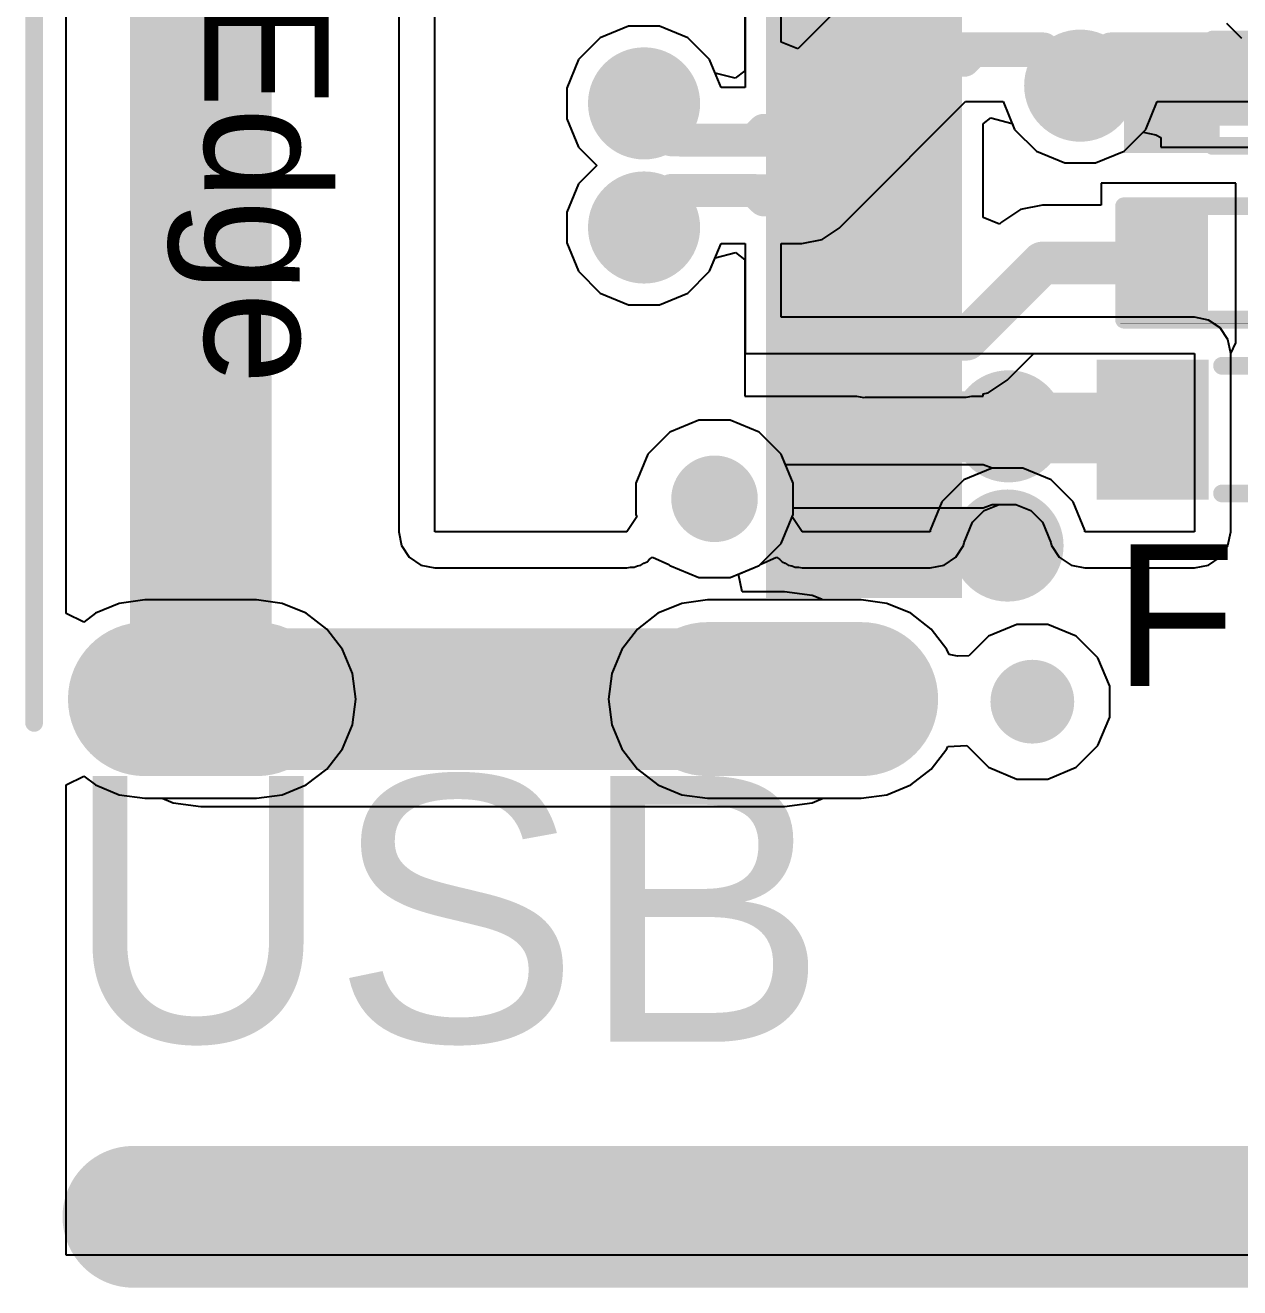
# Model space of a CAD drawing. Header units: millimetres. Extents: x 0 to 5423, y 0 to 5425.
# Drawn here: x -0.01 to 8.69, y 51.33 to 60.38 of the extents above; entities that cross this region are included whole.
import ezdxf

# ---------------------------------------------------------------- set-up
doc = ezdxf.new("R2010")
doc.units = ezdxf.units.MM
for name, color, linetype in [('BottomLayer', 5, 'Continuous'), ('BottomSolder', 6, 'Continuous'), ('MultiLayer', 9, 'Continuous'), ('PadHoleLayer', 156, 'Continuous'), ('TopLayer', 1, 'Continuous'), ('TopOverlay', 2, 'Continuous'), ('TopPaste', 8, 'Continuous'), ('TopSolder', 216, 'Continuous'), ('ViaHoleLayer', 16, 'Continuous')]:
    doc.layers.add(name, color=color, linetype=linetype)
doc.styles.add('Arial', font='', dxfattribs={"height": 0.2})
doc.styles.get('Arial').set_extended_font_data('Arial')

# ---------------------------------------------------------------- blocks, each defined once
blk = doc.blocks.new('SOD_923__87')
at = {"layer": 'TopLayer'}
for points in [[(-0.23999952, -0.13499973), (-0.5999987999999999, -0.13499973), (-0.5999987999999999, 0.13499973), (-0.23999952, 0.13499973)], [(0.6000013399999999, -0.13499973), (0.24000206, -0.13499973), (0.24000206, 0.13499973), (0.6000013399999999, 0.13499973)]]:
    blk.add_hatch(color=1, dxfattribs=at).paths.add_polyline_path(points)
at = {"layer": 'TopOverlay'}
for points in [[(-1.11787178, -0.4317669799999999), (-0.63527178, -0.4317669799999999), (-0.63527178, 0.43183302), (-1.11787178, 0.43183302)], [(-1.11787178, 0.17783302), (-0.43207178, 0.17783302), (-0.43207178, 0.43183302), (-1.11787178, 0.43183302)], [(-1.11787178, -0.4317669799999999), (-0.43207178, -0.4317669799999999), (-0.43207178, -0.17776698), (-1.11787178, -0.17776698)]]:
    blk.add_hatch(color=2, dxfattribs=at).paths.add_polyline_path(points)
at = {"layer": 'TopPaste'}
for points in [[(-0.23999952, -0.13499973), (-0.5999987999999999, -0.13499973), (-0.5999987999999999, 0.13499973), (-0.23999952, 0.13499973)], [(0.6000013399999999, -0.13499973), (0.24000206, -0.13499973), (0.24000206, 0.13499973), (0.6000013399999999, 0.13499973)]]:
    blk.add_hatch(color=8, dxfattribs=at).paths.add_polyline_path(points)
at = {"layer": 'TopSolder'}
for points in [[(-0.13839952, -0.23659973), (-0.7015988, -0.23659973), (-0.7015988, 0.23659973), (-0.1383995199999999, 0.23659973)], [(0.70160134, -0.23659973), (0.13840206, -0.23659973), (0.13840206, 0.23659973), (0.70160134, 0.23659973)]]:
    blk.add_hatch(color=216, dxfattribs=at).paths.add_polyline_path(points)
at = {"layer": 'TopOverlay', "const_width": 0.127}
for points in [[(-0.4826, 0.3809999999999999), (0.4571999999999999, 0.3809999999999999)], [(0.4571999999999999, 0.2286), (0.4571999999999999, 0.3809999999999999)], [(0.4318, -0.3809999999999999), (0.4318, -0.2286)], [(-0.4826, -0.3809999999999999), (0.4318, -0.3809999999999999)]]:
    blk.add_lwpolyline(points, dxfattribs=at)
at = {"layer": 'TopOverlay', "const_width": 0.0635}
for points in [[(-0.51435, 0.3809999999999999, 1), (-0.4508499999999999, 0.3809999999999999, 1)], [(0.42545, 0.3809999999999999, 1), (0.4889499999999999, 0.3809999999999999, 1)], [(0.42545, 0.3809999999999999, 1), (0.4889499999999999, 0.3809999999999999, 1)], [(0.42545, 0.2286, 1), (0.4889499999999999, 0.2286, 1)], [(0.40005, -0.2286, 1), (0.46355, -0.2286, 1)], [(-0.51435, -0.3809999999999999, 1), (-0.4508499999999999, -0.3809999999999999, 1)], [(0.40005, -0.3809999999999999, 1), (0.46355, -0.3809999999999999, 1)], [(0.40005, -0.3809999999999999, 1), (0.46355, -0.3809999999999999, 1)]]:
    blk.add_lwpolyline(points, format="xyb", close=True, dxfattribs=at)
blk = doc.blocks.new('R___0402_283')
at = {"layer": 'TopLayer'}
for points in [[(-0.6985, -0.3175), (-0.6985, 0.3175), (-0.2412999999999999, 0.3175), (-0.2413, -0.3175)], [(0.2412999999999999, -0.3175), (0.2413, 0.3175), (0.6985, 0.3175), (0.6985, -0.3175)]]:
    blk.add_hatch(color=1, dxfattribs=at).paths.add_polyline_path(points)
at = {"layer": 'TopPaste'}
for points in [[(-0.6985, -0.3175), (-0.6985, 0.3175), (-0.2412999999999999, 0.3175), (-0.2413, -0.3175)], [(0.2412999999999999, -0.3175), (0.2413, 0.3175), (0.6985, 0.3175), (0.6985, -0.3175)]]:
    blk.add_hatch(color=8, dxfattribs=at).paths.add_polyline_path(points)
at = {"layer": 'TopSolder'}
for points in [[(-0.75350116, -0.37250116), (-0.75350116, 0.37250116), (-0.1862988399999999, 0.37250116), (-0.18629884, -0.37250116)], [(0.1862988399999999, -0.37250116), (0.18629884, 0.37250116), (0.75350116, 0.37250116), (0.75350116, -0.37250116)]]:
    blk.add_hatch(color=216, dxfattribs=at).paths.add_polyline_path(points)
at = {"layer": 'TopOverlay'}
for points, const_width in [([(-0.7874, -0.4064), (-0.7874, 0.4064)], 0.127), ([(-0.7874, 0.4064), (0.7874, 0.4064)], 0.127), ([(0.7874, -0.4064), (0.7874, 0.4064)], 0.127), ([(-0.7874, -0.4064), (0.7874, -0.4064)], 0.127), ([(-0.8128, -0.4318), (0.8128, -0.4318)], 0.0032258)]:
    blk.add_lwpolyline(points, dxfattribs=dict(at, const_width=const_width))
for points, const_width in [([(-0.8191499999999999, 0.4064, 1), (-0.7556499999999999, 0.4064, 1)], 0.0635), ([(-0.8191499999999999, 0.4064, 1), (-0.7556499999999999, 0.4064, 1)], 0.0635), ([(0.7556499999999999, 0.4064, 1), (0.8191499999999999, 0.4064, 1)], 0.0635), ([(0.7556499999999999, 0.4064, 1), (0.8191499999999999, 0.4064, 1)], 0.0635), ([(-0.8191499999999999, -0.4064, 1), (-0.7556499999999999, -0.4064, 1)], 0.0635), ([(-0.8191499999999999, -0.4064, 1), (-0.7556499999999999, -0.4064, 1)], 0.0635), ([(0.7556499999999999, -0.4064, 1), (0.8191499999999999, -0.4064, 1)], 0.0635), ([(0.7556499999999999, -0.4064, 1), (0.8191499999999999, -0.4064, 1)], 0.0635), ([(-0.81360518, -0.4318, 1), (-0.8119948199999999, -0.4318, 1)], 0.0016129), ([(0.8119948199999999, -0.4318, 1), (0.81360518, -0.4318, 1)], 0.0016129)]:
    blk.add_lwpolyline(points, format="xyb", close=True, dxfattribs=dict(at, const_width=const_width))
blk = doc.blocks.new('TYPE_C_31_M_12__321')
at = {"layer": 'BottomLayer'}
h = blk.add_hatch(color=5, dxfattribs=at)
edge = h.paths.add_edge_path()
edge.add_arc((4.32500024, 1.25499876), 0.4499991, 180, 360)
edge.add_line((4.77499934, 1.25499876), (4.77499934, 2.35500164))
edge.add_arc((4.32500024, 2.35500164), 0.4499991, 0, 180)
edge.add_line((3.87500114, 2.35500164), (3.87500114, 1.25499876))
h = blk.add_hatch(color=5, dxfattribs=at)
edge = h.paths.add_edge_path()
edge.add_arc((4.32500024, -2.77499953), 0.4499991, 180, 360)
edge.add_line((4.77499934, -2.77499953), (4.77499934, -1.97499859))
edge.add_arc((4.32500024, -1.97499859), 0.4499991, 0, 180)
edge.add_line((3.87500114, -1.97499859), (3.87500114, -2.77499953))
at = {"layer": 'BottomSolder'}
h = blk.add_hatch(color=6, dxfattribs=at)
edge = h.paths.add_edge_path()
edge.add_arc((4.32500024, 1.25499876), 0.5515991, 180, 360)
edge.add_line((4.876599339999999, 1.25499876), (4.876599339999999, 2.35500164))
edge.add_arc((4.32500024, 2.35500164), 0.5515991, 0, 180)
edge.add_line((3.77340114, 2.35500164), (3.77340114, 1.25499876))
h = blk.add_hatch(color=6, dxfattribs=at)
edge = h.paths.add_edge_path()
edge.add_arc((2.89000184, 1.30499866), 0.1016, 0, 360)
h = blk.add_hatch(color=6, dxfattribs=at)
edge = h.paths.add_edge_path()
edge.add_arc((4.32500024, -2.77499953), 0.5515991, 180, 360)
edge.add_line((4.876599339999999, -2.77499953), (4.876599339999999, -1.97499859))
edge.add_arc((4.32500024, -1.97499859), 0.5515991, 0, 180)
edge.add_line((3.77340114, -1.97499859), (3.77340114, -2.77499953))
at = {"layer": 'MultiLayer'}
h = blk.add_hatch(color=9, dxfattribs=at)
edge = h.paths.add_edge_path()
edge.add_arc((4.32500024, 1.25499876), 0.4499991, 180, 360)
edge.add_line((4.77499934, 1.25499876), (4.77499934, 2.35500164))
edge.add_arc((4.32500024, 2.35500164), 0.4499991, 0, 180)
edge.add_line((3.87500114, 2.35500164), (3.87500114, 1.25499876))
h = blk.add_hatch(color=9, dxfattribs=at)
edge = h.paths.add_edge_path()
edge.add_arc((4.32500024, -2.77499953), 0.4499991, 180, 360)
edge.add_line((4.77499934, -2.77499953), (4.77499934, -1.97499859))
edge.add_arc((4.32500024, -1.97499859), 0.4499991, 0, 180)
edge.add_line((3.87500114, -1.97499859), (3.87500114, -2.77499953))
at = {"layer": 'PadHoleLayer'}
h = blk.add_hatch(color=156, dxfattribs=at)
edge = h.paths.add_edge_path()
edge.add_arc((4.32500024, 1.25500003), 0.2999994, 180, 360)
edge.add_line((4.62499964, 1.25500003), (4.62499964, 2.35500037))
edge.add_arc((4.32500024, 2.35500037), 0.2999994, 0, 180)
edge.add_line((4.02500084, 2.35500037), (4.02500084, 1.25500003))
h = blk.add_hatch(color=156, dxfattribs=at)
edge = h.paths.add_edge_path()
edge.add_arc((2.89000184, 1.30499866), 0.30999938, 0, 360)
h = blk.add_hatch(color=156, dxfattribs=at)
edge = h.paths.add_edge_path()
edge.add_arc((4.32500024, -2.77499953), 0.2999994, 180, 360)
edge.add_line((4.62499964, -2.77499953), (4.62499964, -1.97499859))
edge.add_arc((4.32500024, -1.97499859), 0.2999994, 0, 180)
edge.add_line((4.02500084, -1.97499859), (4.02500084, -2.77499953))
at = {"layer": 'TopLayer'}
for points in [[(-0.3999992, 2.97499913), (-0.0999998, 2.97499913), (-0.0999998, 1.77499899), (-0.3999992, 1.77499899)], [(0.4000017400000001, 1.77499899), (0.1000023400000001, 1.77499899), (0.1000023399999999, 2.97499913), (0.4000017399999999, 2.97499913)], [(0.90000074, 1.77499899), (0.60000134, 1.77499899), (0.6000013399999998, 2.97499913), (0.90000074, 2.97499913)], [(1.39999974, 1.77499899), (1.10000034, 1.77499899), (1.10000034, 2.97499913), (1.39999974, 2.97499913)], [(1.89999874, 1.77499899), (1.59999934, 1.77499899), (1.59999934, 2.97499913), (1.89999874, 2.97499913)], [(2.69999968, 1.77499899), (2.10000088, 1.77499899), (2.10000088, 2.97499913), (2.69999968, 2.97499913)], [(2.90000182, 2.97499913), (3.50000062, 2.97499913), (3.50000062, 1.77499899), (2.90000182, 1.77499899)]]:
    blk.add_hatch(color=1, dxfattribs=at).paths.add_polyline_path(points)
h = blk.add_hatch(color=1, dxfattribs=at)
edge = h.paths.add_edge_path()
edge.add_arc((4.32500024, 1.25499876), 0.4499991, 180, 360)
edge.add_line((4.77499934, 1.25499876), (4.77499934, 2.35500164))
edge.add_arc((4.32500024, 2.35500164), 0.4499991, 0, 180)
edge.add_line((3.87500114, 2.35500164), (3.87500114, 1.25499876))
h = blk.add_hatch(color=1, dxfattribs=at)
edge = h.paths.add_edge_path()
edge.add_arc((4.32500024, -2.77499953), 0.4499991, 180, 360)
edge.add_line((4.77499934, -2.77499953), (4.77499934, -1.97499859))
edge.add_arc((4.32500024, -1.97499859), 0.4499991, 0, 180)
edge.add_line((3.87500114, -1.97499859), (3.87500114, -2.77499953))
at = {"layer": 'TopPaste'}
for points in [[(-0.3999992, 2.97499913), (-0.0999998, 2.97499913), (-0.0999998, 1.77499899), (-0.3999992, 1.77499899)], [(0.4000017400000001, 1.77499899), (0.1000023400000001, 1.77499899), (0.1000023399999999, 2.97499913), (0.4000017399999999, 2.97499913)], [(0.90000074, 1.77499899), (0.60000134, 1.77499899), (0.6000013399999998, 2.97499913), (0.90000074, 2.97499913)], [(1.39999974, 1.77499899), (1.10000034, 1.77499899), (1.10000034, 2.97499913), (1.39999974, 2.97499913)], [(1.89999874, 1.77499899), (1.59999934, 1.77499899), (1.59999934, 2.97499913), (1.89999874, 2.97499913)], [(2.69999968, 1.77499899), (2.10000088, 1.77499899), (2.10000088, 2.97499913), (2.69999968, 2.97499913)], [(2.90000182, 2.97499913), (3.50000062, 2.97499913), (3.50000062, 1.77499899), (2.90000182, 1.77499899)]]:
    blk.add_hatch(color=8, dxfattribs=at).paths.add_polyline_path(points)
at = {"layer": 'TopSolder'}
for points in [[(-1.0015982, 3.07659913), (-0.4983988, 3.07659913), (-0.4983988, 1.67339899), (-1.0015982, 1.67339899)], [(-0.5015992, 3.07659913), (0.0016002, 3.07659913), (0.0016002, 1.67339899), (-0.5015992, 1.67339899)], [(0.5016017400000001, 1.67339899), (-0.001597659999999926, 1.67339899), (-0.001597660000000074, 3.07659913), (0.5016017399999999, 3.07659913)], [(1.00160074, 1.67339899), (0.4984013400000001, 1.67339899), (0.4984013399999999, 3.07659913), (1.00160074, 3.07659913)], [(1.50159974, 1.67339899), (0.9984003399999999, 1.67339899), (0.9984003399999999, 3.07659913), (1.50159974, 3.07659913)], [(2.00159874, 1.67339899), (1.49839934, 1.67339899), (1.49839934, 3.07659913), (2.00159874, 3.07659913)], [(2.80159968, 1.67339899), (1.99840088, 1.67339899), (1.99840088, 3.07659913), (2.80159968, 3.07659913)], [(2.79840182, 3.07659913), (3.60160062, 3.07659913), (3.60160062, 1.67339899), (2.79840182, 1.67339899)]]:
    blk.add_hatch(color=216, dxfattribs=at).paths.add_polyline_path(points)
h = blk.add_hatch(color=216, dxfattribs=at)
edge = h.paths.add_edge_path()
edge.add_arc((4.32500024, 1.25499876), 0.5515991, 180, 360)
edge.add_line((4.876599339999999, 1.25499876), (4.876599339999999, 2.35500164))
edge.add_arc((4.32500024, 2.35500164), 0.5515991, 0, 180)
edge.add_line((3.77340114, 2.35500164), (3.77340114, 1.25499876))
h = blk.add_hatch(color=216, dxfattribs=at)
edge = h.paths.add_edge_path()
edge.add_arc((2.89000184, 1.30499866), 0.1016, 0, 360)
h = blk.add_hatch(color=216, dxfattribs=at)
edge = h.paths.add_edge_path()
edge.add_arc((4.32500024, -2.77499953), 0.5515991, 180, 360)
edge.add_line((4.876599339999999, -2.77499953), (4.876599339999999, -1.97499859))
edge.add_arc((4.32500024, -1.97499859), 0.5515991, 0, 180)
edge.add_line((3.77340114, -1.97499859), (3.77340114, -2.77499953))
at = {"layer": 'TopOverlay', "const_width": 0.127}
for points in [[(4.44460122, -1.18100094), (4.44460122, 0.4445990599999999)], [(4.49540122, -3.568997179999999), (-4.49539868, -3.568997179999999)]]:
    blk.add_lwpolyline(points, dxfattribs=at)
at = {"layer": 'TopOverlay', "const_width": 0.0635}
for points in [[(4.41285122, 0.4445990599999999, 1), (4.47635122, 0.4445990599999999, 1)], [(4.41285122, -1.18100094, 1), (4.47635122, -1.18100094, 1)], [(4.46365122, -3.568997179999999, 1), (4.52715122, -3.568997179999999, 1)]]:
    blk.add_lwpolyline(points, format="xyb", close=True, dxfattribs=at)
at = {"layer": 'TopOverlay'}
blk.add_text('PCB Edge', height=0.889, dxfattribs=at).set_placement((-3.479292, -2.3487761))
blk = doc.blocks.new('IND_0603__1608_M_______326')
at = {"layer": 'TopLayer'}
for points in [[(-0.999998, 0.4000004699999999), (-0.3999992, 0.4000004699999999), (-0.3999992, -0.4000004699999999), (-0.999998, -0.4000004699999999)], [(0.40000174, 0.4000004699999999), (1.00000054, 0.4000004699999999), (1.00000054, -0.4000004699999999), (0.40000174, -0.4000004699999999)]]:
    blk.add_hatch(color=1, dxfattribs=at).paths.add_polyline_path(points)
at = {"layer": 'TopPaste'}
for points in [[(-0.999998, 0.4000004699999999), (-0.3999992, 0.4000004699999999), (-0.3999992, -0.4000004699999999), (-0.999998, -0.4000004699999999)], [(0.40000174, 0.4000004699999999), (1.00000054, 0.4000004699999999), (1.00000054, -0.4000004699999999), (0.40000174, -0.4000004699999999)]]:
    blk.add_hatch(color=8, dxfattribs=at).paths.add_polyline_path(points)
at = {"layer": 'TopSolder'}
for points in [[(-1.101598, 0.50160047), (-0.2983992, 0.50160047), (-0.2983992, -0.50160047), (-1.101598, -0.50160047)], [(0.29840174, 0.50160047), (1.10160054, 0.50160047), (1.10160054, -0.50160047), (0.29840174, -0.50160047)]]:
    blk.add_hatch(color=216, dxfattribs=at).paths.add_polyline_path(points)
at = {"layer": 'TopOverlay', "const_width": 0.127}
for points in [[(-0.2032, 0.4571999999999999), (0.2286, 0.4571999999999999)], [(-0.2032, -0.4571999999999999), (0.2286, -0.4571999999999999)]]:
    blk.add_lwpolyline(points, dxfattribs=at)
at = {"layer": 'TopOverlay', "const_width": 0.0635}
for points in [[(-0.23495, 0.4571999999999999, 1), (-0.17145, 0.4571999999999999, 1)], [(0.19685, 0.4571999999999999, 1), (0.26035, 0.4571999999999999, 1)], [(-0.23495, -0.4571999999999999, 1), (-0.17145, -0.4571999999999999, 1)], [(0.19685, -0.4571999999999999, 1), (0.26035, -0.4571999999999999, 1)]]:
    blk.add_lwpolyline(points, format="xyb", close=True, dxfattribs=at)

msp = doc.modelspace()

# ---------------------------------------------------------------- hatches: boundary and pattern name
at = {"layer": 'BottomLayer'}
h = msp.add_hatch(color=5, dxfattribs=at)
edge = h.paths.add_edge_path()
edge.add_arc((7.543812699999999, 59.94401269999999), 0.2999994, 0, 360)
h = msp.add_hatch(color=5, dxfattribs=at)
edge = h.paths.add_edge_path()
edge.add_arc((4.4196127, 59.8170127), 0.2999994, 0, 360)
h = msp.add_hatch(color=5, dxfattribs=at)
edge = h.paths.add_edge_path()
edge.add_arc((4.4196127, 58.9280127), 0.2999994, 0, 360)
h = msp.add_hatch(color=5, dxfattribs=at)
edge = h.paths.add_edge_path()
edge.add_arc((7.030923199999999, 57.50377881999999), 0.2999994, 0, 360)
h = msp.add_hatch(color=5, dxfattribs=at)
edge = h.paths.add_edge_path()
edge.add_arc((7.023211759999999, 56.64981557999999), 0.2999994, 0, 360)
h = msp.add_hatch(color=5, dxfattribs=at)
edge = h.paths.add_edge_path()
edge.add_arc((7.201011759999999, 55.53140786), 0.2999994, 0, 360)
at = {"layer": 'BottomSolder'}
h = msp.add_hatch(color=6, dxfattribs=at)
edge = h.paths.add_edge_path()
edge.add_arc((7.543812699999999, 59.94401269999999), 0.4015993999999999, 0, 360)
h = msp.add_hatch(color=6, dxfattribs=at)
edge = h.paths.add_edge_path()
edge.add_arc((4.4196127, 59.8170127), 0.4015993999999999, 0, 360)
h = msp.add_hatch(color=6, dxfattribs=at)
edge = h.paths.add_edge_path()
edge.add_arc((4.4196127, 58.9280127), 0.4015993999999999, 0, 360)
h = msp.add_hatch(color=6, dxfattribs=at)
edge = h.paths.add_edge_path()
edge.add_arc((7.030923199999999, 57.50377881999999), 0.4015993999999999, 0, 360)
h = msp.add_hatch(color=6, dxfattribs=at)
edge = h.paths.add_edge_path()
edge.add_arc((7.023211759999999, 56.64981557999999), 0.4015993999999999, 0, 360)
at = {"layer": 'TopLayer'}
h = msp.add_hatch(color=1, dxfattribs=at)
edge = h.paths.add_edge_path()
edge.add_arc((7.543812699999999, 59.94401269999999), 0.2999994, 0, 360)
h = msp.add_hatch(color=1, dxfattribs=at)
edge = h.paths.add_edge_path()
edge.add_arc((4.4196127, 59.8170127), 0.2999994, 0, 360)
h = msp.add_hatch(color=1, dxfattribs=at)
edge = h.paths.add_edge_path()
edge.add_arc((4.4196127, 58.9280127), 0.2999994, 0, 360)
h = msp.add_hatch(color=1, dxfattribs=at)
edge = h.paths.add_edge_path()
edge.add_arc((7.030923199999999, 57.50377881999999), 0.2999994, 0, 360)
h = msp.add_hatch(color=1, dxfattribs=at)
edge = h.paths.add_edge_path()
edge.add_arc((7.023211759999999, 56.64981557999999), 0.2999994, 0, 360)
h = msp.add_hatch(color=1, dxfattribs=at)
edge = h.paths.add_edge_path()
edge.add_arc((7.201011759999999, 55.53140786), 0.2999994, 0, 360)
at = {"layer": 'TopSolder'}
h = msp.add_hatch(color=216, dxfattribs=at)
edge = h.paths.add_edge_path()
edge.add_arc((7.543812699999999, 59.94401269999999), 0.4015993999999999, 0, 360)
h = msp.add_hatch(color=216, dxfattribs=at)
edge = h.paths.add_edge_path()
edge.add_arc((4.4196127, 59.8170127), 0.4015993999999999, 0, 360)
h = msp.add_hatch(color=216, dxfattribs=at)
edge = h.paths.add_edge_path()
edge.add_arc((4.4196127, 58.9280127), 0.4015993999999999, 0, 360)
h = msp.add_hatch(color=216, dxfattribs=at)
edge = h.paths.add_edge_path()
edge.add_arc((7.030923199999999, 57.50377881999999), 0.4015993999999999, 0, 360)
h = msp.add_hatch(color=216, dxfattribs=at)
edge = h.paths.add_edge_path()
edge.add_arc((7.023211759999999, 56.64981557999999), 0.4015993999999999, 0, 360)
at = {"layer": 'ViaHoleLayer'}
h = msp.add_hatch(color=16, dxfattribs=at)
edge = h.paths.add_edge_path()
edge.add_arc((7.543812699999999, 59.94401269999999), 0.1499997, 0, 360)
h = msp.add_hatch(color=16, dxfattribs=at)
edge = h.paths.add_edge_path()
edge.add_arc((4.4196127, 59.8170127), 0.1499997, 0, 360)
h = msp.add_hatch(color=16, dxfattribs=at)
edge = h.paths.add_edge_path()
edge.add_arc((4.4196127, 58.9280127), 0.1499997, 0, 360)
h = msp.add_hatch(color=16, dxfattribs=at)
edge = h.paths.add_edge_path()
edge.add_arc((7.030923199999999, 57.50377881999999), 0.1499997, 0, 360)
h = msp.add_hatch(color=16, dxfattribs=at)
edge = h.paths.add_edge_path()
edge.add_arc((7.023211759999999, 56.64981557999999), 0.1499997, 0, 360)
h = msp.add_hatch(color=16, dxfattribs=at)
edge = h.paths.add_edge_path()
edge.add_arc((7.201011759999999, 55.53140786), 0.1499997, 0, 360)

# ---------------------------------------------------------------- linework, layer by layer
at = {"layer": 'BottomLayer'}
for p, q in [((0.27941016, 56.16357322), (0.27941016, 63.58605265999999)), ((2.66203684, 62.98401423999999), (2.66203684, 56.74905592)), ((2.9210127, 56.74905592), (2.9210127, 62.98401423999999)), ((5.14381242, 61.856112), (5.14381242, 59.93164036)), ((5.402788279999999, 60.25633363999999), (5.402788279999999, 61.59713614)), ((6.14918506, 60.83679476), (5.52012104, 60.20773074)), ((4.3094148, 60.3710121), (4.105798239999999, 60.2866714)), ((4.529810599999999, 60.3710121), (4.3094148, 60.3710121)), ((4.73342716, 60.2866714), (4.529810599999999, 60.3710121)), ((4.105798239999999, 60.2866714), (3.949954, 60.13082716)), ((4.889271399999999, 60.13082716), (4.73342716, 60.2866714)), ((5.52012104, 60.20773074), (5.402788279999999, 60.25633363999999)), ((3.949954, 60.13082716), (3.8656133, 59.9272106)), ((4.97177822, 59.93164036), (4.889271399999999, 60.13082716)), ((3.8656133, 59.9272106), (3.8656133, 59.70681479999999)), ((5.14381242, 59.93164036), (4.97177822, 59.93164036)), ((5.92391246, 59.03006736), (6.7232276, 59.8293825)), ((6.7232276, 59.8293825), (6.99164972, 59.8293825)), ((6.99164972, 59.8293825), (7.074153999999999, 59.63019823999999)), ((8.0134714, 59.63019823999999), (8.095975679999999, 59.8293825)), ((8.095975679999999, 59.8293825), (19.9093582, 59.8293825)), ((3.8656133, 59.70681479999999), (3.949954, 59.50319824)), ((7.074153999999999, 59.63019823999999), (7.22999824, 59.474354)), ((7.85762716, 59.474354), (8.0134714, 59.63019823999999)), ((3.949954, 59.50319824), (4.08063954, 59.37251269999999)), ((7.22999824, 59.474354), (7.433614799999999, 59.39001329999999)), ((7.6540106, 59.39001329999999), (7.85762716, 59.474354)), ((4.08063954, 59.37251269999999), (3.949954, 59.24182715999999)), ((7.433614799999999, 59.39001329999999), (7.6540106, 59.39001329999999)), ((3.949954, 59.24182715999999), (3.8656133, 59.0382106)), ((3.8656133, 59.0382106), (3.8656133, 58.8178148)), ((5.81807066, 58.92422809999999), (5.92390484, 59.03006227999999)), ((5.92390484, 59.03006227999999), (5.92391246, 59.03006736)), ((5.69529214, 58.84219117999999), (5.81807066, 58.92422809999999)), ((3.8656133, 58.8178148), (3.949954, 58.61419823999999)), ((4.889271399999999, 58.61419823999999), (4.971775679999999, 58.8133825)), ((4.971775679999999, 58.8133825), (5.14381242, 58.8133825)), ((5.14381242, 58.8133825), (5.14381242, 58.0256142)), ((5.402788279999999, 58.28459006), (5.402788279999999, 58.8133825)), ((5.402788279999999, 58.8133825), (5.550466419999999, 58.8133825)), ((5.550466419999999, 58.8133825), (5.69529214, 58.84219117999999)), ((3.949954, 58.61419823999999), (4.105798239999999, 58.45835399999999)), ((4.73342716, 58.45835399999999), (4.889271399999999, 58.61419823999999)), ((4.105798239999999, 58.45835399999999), (4.3094148, 58.37401329999999)), ((4.529810599999999, 58.37401329999999), (4.73342716, 58.45835399999999)), ((4.3094148, 58.37401329999999), (4.529810599999999, 58.37401329999999)), ((8.3630135, 58.28459006), (5.402788279999999, 58.28459006)), ((8.46211922, 58.26487712), (8.3630135, 58.28459006)), ((8.54613734, 58.20873804), (8.46211922, 58.26487712)), ((8.602276419999999, 58.12471992), (8.54613734, 58.20873804)), ((8.621989359999999, 58.0256142), (8.602276419999999, 58.12471992)), ((5.14381242, 58.0256142), (8.3630135, 58.0256142)), ((8.3630135, 58.0256142), (8.3630135, 56.74905592)), ((8.621989359999999, 56.74905592), (8.621989359999999, 58.0256142)), ((4.8124237, 57.54881048), (4.60513176, 57.46294578)), ((5.03679714, 57.54881048), (4.8124237, 57.54881048)), ((5.24408908, 57.46294578), (5.03679714, 57.54881048)), ((4.60513176, 57.46294578), (4.446475739999999, 57.30428976)), ((5.4027451, 57.30428976), (5.24408908, 57.46294578)), ((4.446475739999999, 57.30428976), (4.36061104, 57.09699782)), ((5.4886098, 57.09699782), (5.4027451, 57.30428976)), ((6.91301386, 57.20381498), (6.709397299999999, 57.11947428)), ((7.13340966, 57.20381498), (6.91301386, 57.20381498)), ((7.337026219999999, 57.11947428), (7.13340966, 57.20381498)), ((4.36061104, 57.09699782), (4.36061104, 56.87262438)), ((5.4886098, 56.87262438), (5.4886098, 57.09699782)), ((6.709397299999999, 57.11947428), (6.55355306, 56.96363004)), ((7.49287046, 56.96363004), (7.337026219999999, 57.11947428)), ((6.55355306, 56.96363004), (6.46921236, 56.76001347999999)), ((6.77310304, 56.81693234), (6.856095000000001, 56.8999243)), ((6.856095000000001, 56.8999243), (6.964527599999999, 56.94483912)), ((6.964527599999999, 56.94483912), (7.081895919999999, 56.94483912)), ((7.081895919999999, 56.94483912), (7.19032852, 56.8999243)), ((7.19032852, 56.8999243), (7.273320479999999, 56.81693234)), ((7.57721116, 56.76001347999999), (7.49287046, 56.96363004)), ((4.36805578, 56.85465388), (4.29749712, 56.74905592)), ((4.36061104, 56.87262438), (4.36805578, 56.85465388)), ((5.48116506, 56.85465388), (5.4886098, 56.87262438)), ((5.55172372, 56.74905592), (5.48116506, 56.85465388)), ((6.71266882, 56.67102965999999), (6.77310304, 56.81693234)), ((7.273320479999999, 56.81693234), (7.333754699999999, 56.67102965999999)), ((2.66203684, 56.74905592), (2.68174978, 56.6499502)), ((4.29749712, 56.74905592), (2.9210127, 56.74905592)), ((6.46921236, 56.74905592), (5.55172372, 56.74905592)), ((6.46921236, 56.76001347999999), (6.46921236, 56.74905592)), ((7.57721116, 56.74905592), (7.57721116, 56.76001347999999)), ((8.3630135, 56.74905592), (7.57721116, 56.74905592)), ((8.602276419999999, 56.6499502), (8.621989359999999, 56.74905592)), ((2.68174978, 56.6499502), (2.73788886, 56.56593207999999)), ((6.6523362, 56.56593207999999), (6.708475279999999, 56.6499502)), ((6.708475279999999, 56.6499502), (6.71266882, 56.67102965999999)), ((7.333754699999999, 56.67102965999999), (7.337948239999999, 56.6499502)), ((7.337948239999999, 56.6499502), (7.394087320000001, 56.56593207999999)), ((8.54613734, 56.56593207999999), (8.602276419999999, 56.6499502)), ((2.73788886, 56.56593207999999), (2.82190698, 56.50979299999999)), ((4.396602839999999, 56.50979299999999), (4.41781184, 56.52396365999999)), ((4.41781184, 56.52396365999999), (4.44137542, 56.53372488)), ((4.44137542, 56.53372488), (4.45941196, 56.55176141999999)), ((4.45941196, 56.55176141999999), (4.48061842, 56.56593207999999)), ((4.48061842, 56.56593207999999), (4.59832202, 56.51348615999999)), ((5.25089882, 56.51348615999999), (5.36860242, 56.56593207999999)), ((5.36860242, 56.56593207999999), (5.389808879999999, 56.55176141999999)), ((5.389808879999999, 56.55176141999999), (5.407845419999999, 56.53372488)), ((5.407845419999999, 56.53372488), (5.431408999999999, 56.52396365999999)), ((5.431408999999999, 56.52396365999999), (5.452617999999999, 56.50979299999999)), ((6.56831808, 56.50979299999999), (6.6523362, 56.56593207999999)), ((7.394087320000001, 56.56593207999999), (7.478105439999999, 56.50979299999999)), ((8.46211922, 56.50979299999999), (8.54613734, 56.56593207999999)), ((2.82190698, 56.50979299999999), (2.9210127, 56.49008006)), ((2.9210127, 56.49008006), (4.29749712, 56.49008006)), ((4.29749712, 56.49008006), (4.32251358, 56.49505592)), ((4.32251358, 56.49505592), (4.348020259999999, 56.49505592)), ((4.348020259999999, 56.49505592), (4.37158384, 56.50481713999999)), ((4.37158384, 56.50481713999999), (4.396602839999999, 56.50979299999999)), ((4.59832202, 56.51348615999999), (4.60513176, 56.50667642)), ((4.60513176, 56.50667642), (4.8124237, 56.42081172)), ((5.03679714, 56.42081172), (5.24408908, 56.50667642)), ((5.24408908, 56.50667642), (5.25089882, 56.51348615999999)), ((5.452617999999999, 56.50979299999999), (5.477637, 56.50481713999999)), ((5.477637, 56.50481713999999), (5.501200579999999, 56.49505592)), ((5.501200579999999, 56.49505592), (5.526707259999999, 56.49505592)), ((5.526707259999999, 56.49505592), (5.55172372, 56.49008006)), ((5.55172372, 56.49008006), (6.46921236, 56.49008006)), ((6.46921236, 56.49008006), (6.56831808, 56.50979299999999)), ((7.478105439999999, 56.50979299999999), (7.57721116, 56.49008006)), ((7.57721116, 56.49008006), (8.3630135, 56.49008006)), ((8.3630135, 56.49008006), (8.46211922, 56.50979299999999)), ((4.8124237, 56.42081172), (5.03679714, 56.42081172)), ((0.8446134999999999, 56.25988748), (0.6608318, 56.23569144)), ((1.6446119, 56.25988748), (0.8446134999999999, 56.25988748)), ((1.8283936, 56.23569144), (1.6446119, 56.25988748)), ((4.874610519999999, 56.25988748), (4.690828819999999, 56.23569144)), ((5.9746134, 56.25988748), (4.874610519999999, 56.25988748)), ((6.158395099999999, 56.23569144), (5.9746134, 56.25988748)), ((0.40641016, 56.1009419), (0.27941016, 56.16357322)), ((0.48957484, 56.16475431999999), (0.40641016, 56.1009419)), ((0.6608318, 56.23569144), (0.48957484, 56.16475431999999)), ((1.99965056, 56.16475431999999), (1.8283936, 56.23569144)), ((2.14671148, 56.05191228), (1.99965056, 56.16475431999999)), ((4.51957186, 56.16475431999999), (4.37251094, 56.05191228)), ((4.690828819999999, 56.23569144), (4.51957186, 56.16475431999999)), ((6.32965206, 56.16475431999999), (6.158395099999999, 56.23569144)), ((6.47671298, 56.05191228), (6.32965206, 56.16475431999999)), ((7.09081386, 56.08540726), (6.8871973, 56.00106656)), ((7.31120966, 56.08540726), (7.09081386, 56.08540726)), ((7.51482622, 56.00106656), (7.31120966, 56.08540726)), ((2.25955352, 55.90484882), (2.14671148, 56.05191228)), ((4.37251094, 56.05191228), (4.2596689, 55.90485135999999)), ((6.589555019999999, 55.90485135999999), (6.47671298, 56.05191228)), ((6.8871973, 56.00106656), (6.74575486, 55.85962411999999)), ((7.67067046, 55.84522232), (7.51482622, 56.00106656)), ((2.33049064, 55.7335944), (2.25955352, 55.90484882)), ((4.2596689, 55.90485135999999), (4.188731779999999, 55.7335944)), ((6.60407112, 55.86980698), (6.589555019999999, 55.90485135999999)), ((6.664355479999999, 55.85816361999999), (6.60407112, 55.86980698)), ((6.74575486, 55.85962411999999), (6.664355479999999, 55.85816361999999)), ((7.75501116, 55.64160575999999), (7.67067046, 55.84522232)), ((2.35468668, 55.5498127), (2.33049064, 55.7335944)), ((4.188731779999999, 55.7335944), (4.16453574, 55.5498127)), ((7.75501116, 55.42120995999999), (7.75501116, 55.64160575999999)), ((2.33049064, 55.366031), (2.35468668, 55.5498127)), ((4.16453574, 55.5498127), (4.188731779999999, 55.366031)), ((2.25955352, 55.19477658), (2.33049064, 55.366031)), ((4.188731779999999, 55.366031), (4.2596689, 55.19477403999999)), ((7.67067046, 55.2175934), (7.75501116, 55.42120995999999)), ((2.14671148, 55.04771311999999), (2.25955352, 55.19477658)), ((4.2596689, 55.19477403999999), (4.37251094, 55.04771311999999)), ((6.47671298, 55.04771311999999), (6.589555019999999, 55.19477403999999)), ((6.589555019999999, 55.19477403999999), (6.59644858, 55.21141357999999)), ((6.59644858, 55.21141357999999), (6.731355600000001, 55.21759086)), ((6.731355600000001, 55.21759086), (6.8871973, 55.06174916)), ((7.51482622, 55.06174916), (7.67067046, 55.2175934)), ((0.27941016, 54.93605218), (0.40641016, 54.9986835)), ((0.40641016, 54.9986835), (0.48957484, 54.93487107999999)), ((1.99965056, 54.93487107999999), (2.14671148, 55.04771311999999)), ((4.37251094, 55.04771311999999), (4.51957186, 54.93487107999999)), ((6.32965206, 54.93487107999999), (6.47671298, 55.04771311999999)), ((6.8871973, 55.06174916), (7.09081386, 54.97740846)), ((7.31120966, 54.97740846), (7.51482622, 55.06174916)), ((0.27941016, 51.5669911), (0.27941016, 54.93605218)), ((0.48957484, 54.93487107999999), (0.6608318, 54.86393396)), ((1.8283936, 54.86393396), (1.99965056, 54.93487107999999)), ((4.51957186, 54.93487107999999), (4.690828819999999, 54.86393396)), ((6.158395099999999, 54.86393396), (6.32965206, 54.93487107999999)), ((7.09081386, 54.97740846), (7.31120966, 54.97740846)), ((0.6608318, 54.86393396), (0.8446134999999999, 54.83973792)), ((0.8446134999999999, 54.83973792), (1.6446119, 54.83973792)), ((1.6446119, 54.83973792), (1.8283936, 54.86393396)), ((4.690828819999999, 54.86393396), (4.874610519999999, 54.83973792)), ((4.874610519999999, 54.83973792), (5.9746134, 54.83973792)), ((5.9746134, 54.83973792), (6.158395099999999, 54.86393396)), ((0.27941778, 51.56698602), (0.27941016, 51.5669911)), ((25.01901524, 51.56698602), (0.27941778, 51.56698602))]:
    msp.add_line(p, q, dxfattribs=at)
at = {"layer": 'BottomLayer', "const_width": 0.23435818}
for points in [[(5.4007893, 59.55319051999999), (6.4167893, 60.56919051999999)], [(5.65630822, 59.29767159999999), (6.566468959999999, 60.20783234)], [(6.566468959999999, 60.20783234), (7.279993059999999, 60.20783234)], [(7.279993059999999, 60.20783234), (7.543812699999999, 59.94401269999999)], [(7.543812699999999, 59.94401269999999), (7.807632340000001, 60.20783234)], [(7.807632340000001, 60.20783234), (19.9093582, 60.20783234)], [(4.4196127, 59.8170127), (4.68343488, 59.55319051999999)], [(4.68343488, 59.55319051999999), (5.4007893, 59.55319051999999)], [(5.550466419999999, 59.19183233999999), (5.65630568, 59.29767159999999)], [(5.65630568, 59.29767159999999), (5.65630822, 59.29767159999999)], [(4.4196127, 58.9280127), (4.68343234, 59.19183233999999)], [(4.68343234, 59.19183233999999), (5.550466419999999, 59.19183233999999)], [(4.4196127, 58.9280127), (4.47589656, 58.9280127)]]:
    msp.add_lwpolyline(points, dxfattribs=at)
at = {"layer": 'BottomLayer', "const_width": 0.11717782}
for points in [[(6.50787878, 60.20783234, 1), (6.625059139999999, 60.20783234, 1)], [(6.50787878, 60.20783234, 1), (6.625059139999999, 60.20783234, 1)], [(7.221402879999999, 60.20783234, 1), (7.33858324, 60.20783234, 1)], [(7.221402879999999, 60.20783234, 1), (7.33858324, 60.20783234, 1)], [(7.749042159999999, 60.20783234, 1), (7.86622252, 60.20783234, 1)], [(7.749042159999999, 60.20783234, 1), (7.86622252, 60.20783234, 1)], [(7.48522252, 59.94401269999999, 1), (7.60240288, 59.94401269999999, 1)], [(7.48522252, 59.94401269999999, 1), (7.60240288, 59.94401269999999, 1)], [(4.36102252, 59.8170127, 1), (4.47820288, 59.8170127, 1)], [(4.6248447, 59.55319051999999, 1), (4.74202506, 59.55319051999999, 1)], [(4.6248447, 59.55319051999999, 1), (4.74202506, 59.55319051999999, 1)], [(5.34219912, 59.55319051999999, 1), (5.45937948, 59.55319051999999, 1)], [(5.34219912, 59.55319051999999, 1), (5.45937948, 59.55319051999999, 1)], [(5.5977155, 59.29767159999999, 1), (5.714895859999999, 59.29767159999999, 1)], [(5.5977155, 59.29767159999999, 1), (5.714895859999999, 59.29767159999999, 1)], [(5.59771804, 59.29767159999999, 1), (5.7148984, 59.29767159999999, 1)], [(5.59771804, 59.29767159999999, 1), (5.7148984, 59.29767159999999, 1)], [(4.62484216, 59.19183233999999, 1), (4.74202252, 59.19183233999999, 1)], [(4.62484216, 59.19183233999999, 1), (4.74202252, 59.19183233999999, 1)], [(5.49187624, 59.19183233999999, 1), (5.6090566, 59.19183233999999, 1)], [(5.49187624, 59.19183233999999, 1), (5.6090566, 59.19183233999999, 1)], [(4.36102252, 58.9280127, 1), (4.47820288, 58.9280127, 1)], [(4.36102252, 58.9280127, 1), (4.47820288, 58.9280127, 1)], [(4.417306379999999, 58.9280127, 1), (4.534486739999999, 58.9280127, 1)]]:
    msp.add_lwpolyline(points, format="xyb", close=True, dxfattribs=at)
at = {"layer": 'TopLayer'}
for p, q in [((2.9210127, 56.74905592), (2.9210127, 62.98401423999999)), ((5.14061202, 61.22080974), (5.14061202, 60.05078413999999)), ((4.3094148, 60.3710121), (4.105798239999999, 60.2866714)), ((4.529810599999999, 60.3710121), (4.3094148, 60.3710121)), ((4.73342716, 60.2866714), (4.529810599999999, 60.3710121)), ((8.7012399, 60.28221116), (8.59523046, 60.3882206)), ((4.105798239999999, 60.2866714), (3.949954, 60.13082716)), ((4.889271399999999, 60.13082716), (4.73342716, 60.2866714)), ((3.949954, 60.13082716), (3.8656133, 59.9272106)), ((4.929380539999999, 60.03399219999999), (4.889271399999999, 60.13082716)), ((5.14061202, 60.05078413999999), (5.07286514, 59.99816041999999)), ((5.07286514, 59.99816041999999), (4.929380539999999, 60.03399219999999)), ((3.8656133, 59.9272106), (3.8656133, 59.70681479999999)), ((3.8656133, 59.70681479999999), (3.949954, 59.50319824)), ((6.84860962, 59.6694133), (6.90334662, 59.71250186)), ((6.90334662, 59.71250186), (7.056277479999999, 59.67335791999999)), ((6.84860962, 59.00055509999999), (6.84860962, 59.6694133)), ((7.056277479999999, 59.67335791999999), (7.074153999999999, 59.63019823999999)), ((7.074153999999999, 59.63019823999999), (7.22999824, 59.474354)), ((7.85762716, 59.474354), (7.99403024, 59.61075708)), ((7.99403024, 59.61075708), (8.08596554, 59.59085364)), ((8.08596554, 59.59085364), (8.12103024, 59.57182141999999)), ((8.12103024, 59.57182141999999), (8.12103024, 59.50421423999999)), ((3.949954, 59.50319824), (4.08063954, 59.37251269999999)), ((7.22999824, 59.474354), (7.433614799999999, 59.39001329999999)), ((7.6540106, 59.39001329999999), (7.85762716, 59.474354)), ((8.12103024, 59.50421423999999), (8.989029519999999, 59.50421423999999)), ((4.08063954, 59.37251269999999), (3.949954, 59.24182715999999)), ((7.433614799999999, 59.39001329999999), (7.6540106, 59.39001329999999)), ((3.949954, 59.24182715999999), (3.8656133, 59.0382106)), ((8.65811324, 59.2455127), (7.692913239999999, 59.2455127)), ((7.692913239999999, 59.2455127), (7.692913239999999, 59.0883756)), ((8.65811324, 58.10251524), (8.65811324, 59.2455127)), ((7.11543154, 59.05683388), (6.981002039999999, 58.96701186)), ((7.2740012, 59.0883756), (7.11543154, 59.05683388)), ((7.692913239999999, 59.0883756), (7.2740012, 59.0883756)), ((3.8656133, 59.0382106), (3.8656133, 58.8178148)), ((6.96594238, 58.9519522), (6.84860962, 59.00055509999999)), ((6.981002039999999, 58.96701186), (6.96594238, 58.9519522)), ((3.8656133, 58.8178148), (3.949954, 58.61419823999999)), ((4.889271399999999, 58.61419823999999), (4.92966248, 58.71171137999999)), ((4.92966248, 58.71171137999999), (5.07404116, 58.7479394)), ((5.07404116, 58.7479394), (5.14061202, 58.69624786)), ((5.14061202, 58.69624786), (5.14061202, 57.7208142)), ((3.949954, 58.61419823999999), (4.105798239999999, 58.45835399999999)), ((4.73342716, 58.45835399999999), (4.889271399999999, 58.61419823999999)), ((4.105798239999999, 58.45835399999999), (4.3094148, 58.37401329999999)), ((4.529810599999999, 58.37401329999999), (4.73342716, 58.45835399999999)), ((4.3094148, 58.37401329999999), (4.529810599999999, 58.37401329999999)), ((8.621989359999999, 58.02561166), (8.658115780000001, 58.10251524)), ((8.658115780000001, 58.10251524), (8.65811324, 58.10251524)), ((7.02020186, 57.83421504), (7.211601019999999, 58.0256142)), ((7.211601019999999, 58.0256142), (8.3630135, 58.0256142)), ((8.3630135, 58.0256142), (8.3630135, 56.74905592)), ((8.621989359999999, 56.74905592), (8.621989359999999, 58.02561166)), ((6.885772359999999, 57.74439302), (7.02020186, 57.83421504)), ((5.14061202, 57.7208142), (5.94251288, 57.7208142)), ((5.94251288, 57.7208142), (5.99461082, 57.710451)), ((5.99461082, 57.710451), (6.00667836, 57.7128513)), ((6.00667836, 57.7128513), (6.727202699999999, 57.7128513)), ((6.727202699999999, 57.7128513), (6.76723564, 57.7208142)), ((6.76723564, 57.7208142), (6.84860962, 57.7208142)), ((6.84860962, 57.73700161999999), (6.885772359999999, 57.74439302)), ((6.84860962, 57.7208142), (6.84860962, 57.73700161999999)), ((4.8124237, 57.54881048), (4.60513176, 57.46294578)), ((5.03679714, 57.54881048), (4.8124237, 57.54881048)), ((5.24408908, 57.46294578), (5.03679714, 57.54881048)), ((4.60513176, 57.46294578), (4.446475739999999, 57.30428976)), ((5.4027451, 57.30428976), (5.24408908, 57.46294578)), ((4.446475739999999, 57.30428976), (4.36061104, 57.09699782)), ((5.43400996, 57.22881112), (5.4027451, 57.30428976)), ((6.848607079999999, 57.22881112), (5.43400996, 57.22881112)), ((6.9130164, 57.20381498), (6.848607079999999, 57.22881366)), ((6.848607079999999, 57.22881366), (6.848607079999999, 57.22881112)), ((7.13340966, 57.20381498), (6.9130164, 57.20381498)), ((7.337026219999999, 57.11947428), (7.13340966, 57.20381498)), ((4.36061104, 57.09699782), (4.36061104, 56.87262438)), ((7.49287046, 56.96363004), (7.337026219999999, 57.11947428)), ((5.4886098, 56.87262438), (5.4886098, 56.92081326)), ((5.4886098, 56.92081326), (6.848607079999999, 56.92081326)), ((6.848607079999999, 56.92081071999999), (6.913018940000001, 56.94483912)), ((6.848607079999999, 56.92081326), (6.848607079999999, 56.92081071999999)), ((6.913018940000001, 56.94483912), (7.081895919999999, 56.94483912)), ((7.081895919999999, 56.94483912), (7.19032852, 56.8999243)), ((7.19032852, 56.8999243), (7.273320479999999, 56.81693234)), ((7.57721116, 56.76001347999999), (7.49287046, 56.96363004)), ((4.36805578, 56.85465388), (4.29749712, 56.74905592)), ((4.36061104, 56.87262438), (4.36805578, 56.85465388)), ((5.4027451, 56.66533243999999), (5.4886098, 56.87262438)), ((7.273320479999999, 56.81693234), (7.333754699999999, 56.67102965999999)), ((4.29749712, 56.74905592), (2.9210127, 56.74905592)), ((7.57721116, 56.74905592), (7.57721116, 56.76001347999999)), ((8.3630135, 56.74905592), (7.57721116, 56.74905592)), ((8.602276419999999, 56.6499502), (8.621989359999999, 56.74905592)), ((5.24408908, 56.50667642), (5.4027451, 56.66533243999999)), ((7.333754699999999, 56.67102965999999), (7.337948239999999, 56.6499502)), ((7.337948239999999, 56.6499502), (7.394087320000001, 56.56593207999999)), ((8.54613734, 56.56593207999999), (8.602276419999999, 56.6499502)), ((7.394087320000001, 56.56593207999999), (7.478105439999999, 56.50979299999999)), ((8.46211922, 56.50979299999999), (8.54613734, 56.56593207999999)), ((5.09613154, 56.44538876), (5.24408908, 56.50667642)), ((5.12139438, 56.31838876), (5.09613154, 56.44538876)), ((7.478105439999999, 56.50979299999999), (7.57721116, 56.49008006)), ((7.57721116, 56.49008006), (8.3630135, 56.49008006)), ((8.3630135, 56.49008006), (8.46211922, 56.50979299999999)), ((5.424611959999999, 56.31838876), (5.12139438, 56.31838876)), ((5.6235346, 56.29220135999999), (5.424611959999999, 56.31838876)), ((5.70154816, 56.25988748), (5.6235346, 56.29220135999999)), ((5.9746134, 56.25988748), (5.70154816, 56.25988748)), ((6.158395099999999, 56.23569144), (5.9746134, 56.25988748)), ((6.32965206, 56.16475431999999), (6.158395099999999, 56.23569144)), ((6.47671298, 56.05191228), (6.32965206, 56.16475431999999)), ((7.09081386, 56.08540726), (6.8871973, 56.00106656)), ((7.31120966, 56.08540726), (7.09081386, 56.08540726)), ((7.51482622, 56.00106656), (7.31120966, 56.08540726)), ((6.589555019999999, 55.90485135999999), (6.47671298, 56.05191228)), ((6.8871973, 56.00106656), (6.74575486, 55.85962411999999)), ((7.67067046, 55.84522232), (7.51482622, 56.00106656)), ((6.60407112, 55.86980698), (6.589555019999999, 55.90485135999999)), ((6.664355479999999, 55.85816361999999), (6.60407112, 55.86980698)), ((6.74575486, 55.85962411999999), (6.664355479999999, 55.85816361999999)), ((7.75501116, 55.64160575999999), (7.67067046, 55.84522232)), ((7.75501116, 55.42120995999999), (7.75501116, 55.64160575999999)), ((7.67067046, 55.2175934), (7.75501116, 55.42120995999999)), ((6.47671298, 55.04771311999999), (6.589555019999999, 55.19477403999999)), ((6.589555019999999, 55.19477403999999), (6.59644858, 55.21141357999999)), ((6.59644858, 55.21141357999999), (6.731355600000001, 55.21759086)), ((6.731355600000001, 55.21759086), (6.8871973, 55.06174916)), ((7.51482622, 55.06174916), (7.67067046, 55.2175934)), ((0.2794127, 54.93605218), (0.4064127, 54.99868095999999)), ((0.4064127, 54.99868095999999), (0.48957484, 54.93487107999999)), ((6.32965206, 54.93487107999999), (6.47671298, 55.04771311999999)), ((6.8871973, 55.06174916), (7.09081386, 54.97740846)), ((7.31120966, 54.97740846), (7.51482622, 55.06174916)), ((0.2794127, 51.56698855999999), (0.2794127, 54.93605218)), ((0.48957484, 54.93487107999999), (0.6608318, 54.86393396)), ((6.158395099999999, 54.86393396), (6.32965206, 54.93487107999999)), ((7.09081386, 54.97740846), (7.31120966, 54.97740846)), ((0.6608318, 54.86393396), (0.8446134999999999, 54.83973792)), ((0.8446134999999999, 54.83973792), (0.9676764999999999, 54.83973792)), ((0.9676764999999999, 54.83973792), (1.04569006, 54.80742403999999)), ((1.04569006, 54.80742403999999), (1.2446127, 54.78123664)), ((5.424611959999999, 54.78123664), (5.6235346, 54.80742403999999)), ((5.6235346, 54.80742403999999), (5.70154816, 54.83973792)), ((5.70154816, 54.83973792), (5.9746134, 54.83973792)), ((5.9746134, 54.83973792), (6.158395099999999, 54.86393396)), ((1.2446127, 54.78123664), (5.424611959999999, 54.78123664)), ((0.27941778, 51.56698602), (0.2794127, 51.56698855999999)), ((25.01901524, 51.56698602), (0.27941778, 51.56698602))]:
    msp.add_line(p, q, dxfattribs=at)
for points, const_width in [([(1.2446127, 55.5498127), (1.2446127, 64.19981064)], 1.016), ([(7.543812699999999, 59.98863034), (7.7630147, 60.20783234)], 0.23435818), ([(7.7630147, 60.20783234), (8.24041024, 60.20783234)], 0.23435818), ([(8.24041024, 60.20783234), (8.55502988, 59.8932127)], 0.23435818), ([(5.99461082, 60.12481243999999), (6.71178744, 60.12481243999999)], 0.23435818), ([(6.71178744, 60.12481243999999), (6.781106579999999, 60.19413157999999)], 0.23435818), ([(6.781106579999999, 60.19413157999999), (7.29369382, 60.19413157999999)], 0.23435818), ([(7.29369382, 60.19413157999999), (7.543812699999999, 59.94401269999999)], 0.23435818), ([(7.543812699999999, 59.94401269999999), (7.543812699999999, 59.98863034)], 0.23435818), ([(4.4196127, 59.75049009999999), (4.4196127, 59.8170127)], 0.23435818), ([(4.4196127, 59.75049009999999), (4.614613579999999, 59.55548922)], 0.23435818), ([(5.208112519999999, 59.55548922), (5.2774342, 59.6248109)], 0.23435818), ([(5.2774342, 59.6248109), (5.99461082, 59.6248109)], 0.23435818), ([(4.614613579999999, 59.55548922), (5.208112519999999, 59.55548922)], 0.23435818), ([(4.4196127, 58.99913016), (4.614613579999999, 59.19413103999999)], 0.23435818), ([(4.614613579999999, 59.19413103999999), (5.20811506, 59.19413103999999)], 0.23435818), ([(5.20811506, 59.19413103999999), (5.2774342, 59.1248119)], 0.23435818), ([(5.2774342, 59.1248119), (5.99461082, 59.1248119)], 0.23435818), ([(4.4196127, 58.9280127), (4.4196127, 58.99913016)], 0.23435818), ([(6.727202699999999, 58.1272142), (7.2740012, 58.6740127)], 0.3048), ([(7.2740012, 58.6740127), (8.175513239999999, 58.6740127)], 0.3048), ([(5.99461082, 58.12481389999999), (5.99701112, 58.1272142)], 0.3048), ([(5.99701112, 58.1272142), (6.727202699999999, 58.1272142)], 0.3048), ([(6.0192539, 57.49945573999999), (7.011499819999999, 57.49945573999999)], 0.508), ([(7.011499819999999, 57.49945573999999), (7.019048699999999, 57.49190686)], 0.508), ([(7.019048699999999, 57.49190431999999), (7.030923199999999, 57.50377881999999)], 0.508), ([(7.019048699999999, 57.49190686), (7.01905124, 57.49190686)], 0.508), ([(7.01905124, 57.49190431999999), (7.01905124, 57.49190686)], 0.508), ([(7.030923199999999, 57.50377881999999), (7.04270626, 57.49199576)], 0.508), ([(7.04270626, 57.49199576), (8.05123104, 57.49199576)], 0.508), ([(8.05123104, 57.49199576), (8.063014099999998, 57.4802127)], 0.508), ([(5.99461082, 56.67481172), (6.99821562, 56.67481172)], 0.508), ([(1.2446127, 55.5498127), (5.424611959999999, 55.5498127)], 1.016)]:
    msp.add_lwpolyline(points, dxfattribs=dict(at, const_width=const_width))
for points, const_width in [([(7.704424519999999, 60.20783234, 1), (7.82160488, 60.20783234, 1)], 0.11717782), ([(7.704424519999999, 60.20783234, 1), (7.82160488, 60.20783234, 1)], 0.11717782), ([(8.18182006, 60.20783234, 1), (8.299000419999999, 60.20783234, 1)], 0.11717782), ([(8.18182006, 60.20783234, 1), (8.299000419999999, 60.20783234, 1)], 0.11717782), ([(5.93602064, 60.12481243999999, 1), (6.053201, 60.12481243999999, 1)], 0.11717782), ([(6.653197259999999, 60.12481243999999, 1), (6.77037762, 60.12481243999999, 1)], 0.11717782), ([(6.653197259999999, 60.12481243999999, 1), (6.77037762, 60.12481243999999, 1)], 0.11717782), ([(6.7225164, 60.19413157999999, 1), (6.83969676, 60.19413157999999, 1)], 0.11717782), ([(6.7225164, 60.19413157999999, 1), (6.83969676, 60.19413157999999, 1)], 0.11717782), ([(7.23510364, 60.19413157999999, 1), (7.352283999999999, 60.19413157999999, 1)], 0.11717782), ([(7.23510364, 60.19413157999999, 1), (7.352283999999999, 60.19413157999999, 1)], 0.11717782), ([(7.48522252, 59.98863034, 1), (7.60240288, 59.98863034, 1)], 0.11717782), ([(7.48522252, 59.98863034, 1), (7.60240288, 59.98863034, 1)], 0.11717782), ([(7.48522252, 59.94401269999999, 1), (7.60240288, 59.94401269999999, 1)], 0.11717782), ([(7.48522252, 59.94401269999999, 1), (7.60240288, 59.94401269999999, 1)], 0.11717782), ([(8.4964397, 59.8932127, 1), (8.613620059999999, 59.8932127, 1)], 0.11717782), ([(4.36102252, 59.8170127, 1), (4.47820288, 59.8170127, 1)], 0.11717782), ([(4.36102252, 59.75049009999999, 1), (4.47820288, 59.75049009999999, 1)], 0.11717782), ([(4.36102252, 59.75049009999999, 1), (4.47820288, 59.75049009999999, 1)], 0.11717782), ([(5.21884402, 59.6248109, 1), (5.33602438, 59.6248109, 1)], 0.11717782), ([(5.21884402, 59.6248109, 1), (5.33602438, 59.6248109, 1)], 0.11717782), ([(5.93602064, 59.6248109, 1), (6.053201, 59.6248109, 1)], 0.11717782), ([(4.5560234, 59.55548922, 1), (4.67320376, 59.55548922, 1)], 0.11717782), ([(4.5560234, 59.55548922, 1), (4.67320376, 59.55548922, 1)], 0.11717782), ([(5.14952234, 59.55548922, 1), (5.2667027, 59.55548922, 1)], 0.11717782), ([(5.14952234, 59.55548922, 1), (5.2667027, 59.55548922, 1)], 0.11717782), ([(4.5560234, 59.19413103999999, 1), (4.67320376, 59.19413103999999, 1)], 0.11717782), ([(4.5560234, 59.19413103999999, 1), (4.67320376, 59.19413103999999, 1)], 0.11717782), ([(5.14952488, 59.19413103999999, 1), (5.266705239999999, 59.19413103999999, 1)], 0.11717782), ([(5.14952488, 59.19413103999999, 1), (5.266705239999999, 59.19413103999999, 1)], 0.11717782), ([(5.21884402, 59.1248119, 1), (5.33602438, 59.1248119, 1)], 0.11717782), ([(5.21884402, 59.1248119, 1), (5.33602438, 59.1248119, 1)], 0.11717782), ([(5.93602064, 59.1248119, 1), (6.053201, 59.1248119, 1)], 0.11717782), ([(4.36102252, 58.99913016, 1), (4.47820288, 58.99913016, 1)], 0.11717782), ([(4.36102252, 58.99913016, 1), (4.47820288, 58.99913016, 1)], 0.11717782), ([(4.36102252, 58.9280127, 1), (4.47820288, 58.9280127, 1)], 0.11717782), ([(7.1978012, 58.6740127, 1), (7.3502012, 58.6740127, 1)], 0.1524), ([(7.1978012, 58.6740127, 1), (7.3502012, 58.6740127, 1)], 0.1524), ([(8.099313239999999, 58.6740127, 1), (8.251713239999999, 58.6740127, 1)], 0.1524), ([(5.91841082, 58.12481389999999, 1), (6.07081082, 58.12481389999999, 1)], 0.1524), ([(5.92081112, 58.1272142, 1), (6.07321112, 58.1272142, 1)], 0.1524), ([(5.92081112, 58.1272142, 1), (6.07321112, 58.1272142, 1)], 0.1524), ([(6.651002699999999, 58.1272142, 1), (6.803402699999999, 58.1272142, 1)], 0.1524), ([(6.651002699999999, 58.1272142, 1), (6.803402699999999, 58.1272142, 1)], 0.1524), ([(5.8922539, 57.49945573999999, 1), (6.1462539, 57.49945573999999, 1)], 0.254), ([(6.884499819999999, 57.49945573999999, 1), (7.13849982, 57.49945573999999, 1)], 0.254), ([(6.884499819999999, 57.49945573999999, 1), (7.13849982, 57.49945573999999, 1)], 0.254), ([(6.892048699999999, 57.49190686, 1), (7.1460487, 57.49190686, 1)], 0.254), ([(6.892048699999999, 57.49190686, 1), (7.1460487, 57.49190686, 1)], 0.254), ([(6.892048699999999, 57.49190431999999, 1), (7.1460487, 57.49190431999999, 1)], 0.254), ([(6.892051239999999, 57.49190686, 1), (7.146051239999999, 57.49190686, 1)], 0.254), ([(6.892051239999999, 57.49190686, 1), (7.146051239999999, 57.49190686, 1)], 0.254), ([(6.892051239999999, 57.49190431999999, 1), (7.146051239999999, 57.49190431999999, 1)], 0.254), ([(6.903923199999999, 57.50377881999999, 1), (7.1579232, 57.50377881999999, 1)], 0.254), ([(6.903923199999999, 57.50377881999999, 1), (7.1579232, 57.50377881999999, 1)], 0.254), ([(6.91570626, 57.49199576, 1), (7.16970626, 57.49199576, 1)], 0.254), ([(6.91570626, 57.49199576, 1), (7.16970626, 57.49199576, 1)], 0.254), ([(7.92423104, 57.49199576, 1), (8.178231039999998, 57.49199576, 1)], 0.254), ([(7.92423104, 57.49199576, 1), (8.178231039999998, 57.49199576, 1)], 0.254), ([(7.9360141, 57.4802127, 1), (8.190014099999999, 57.4802127, 1)], 0.254), ([(5.867610819999999, 56.67481172, 1), (6.12161082, 56.67481172, 1)], 0.254), ([(6.871215619999999, 56.67481172, 1), (7.12521562, 56.67481172, 1)], 0.254), ([(0.9906126999999999, 55.5498127, 1), (1.4986127, 55.5498127, 1)], 0.508), ([(0.9906126999999999, 55.5498127, 1), (1.4986127, 55.5498127, 1)], 0.508), ([(5.17061196, 55.5498127, 1), (5.67861196, 55.5498127, 1)], 0.508)]:
    msp.add_lwpolyline(points, format="xyb", close=True, dxfattribs=dict(at, const_width=const_width))
at = {"layer": 'TopOverlay', "const_width": 1.016}
msp.add_lwpolyline([(0.7619999999999999, 51.84139746), (18.6944, 51.84139999999999)], dxfattribs=at)
at = {"layer": 'TopOverlay', "const_width": 0.508}
msp.add_lwpolyline([(0.508, 51.84139746, 1), (1.016, 51.84139746, 1)], format="xyb", close=True, dxfattribs=at)

# ---------------------------------------------------------------- block references
at = {"rotation": 270}
msp.add_blockref('TYPE_C_31_M_12__321', (3.61961176, 59.87481294), dxfattribs=at)
for name, p in [('SOD_923__87', (8.975029039999999, 59.8932127)), ('R___0402_283', (8.64541324, 58.6740127)), ('IND_0603__1608_M_______326', (8.763012699999999, 57.4802127))]:
    msp.add_blockref(name, p)

# ---------------------------------------------------------------- texts
at = {"layer": 'TopOverlay', "style": 'Arial'}
msp.add_text('FB1', height=1.016, dxfattribs=at).set_placement((7.790078400000001, 55.64301799999999))
msp.add_text('USB', height=1.905, rotation=360, dxfattribs=at).set_placement((0.26412444, 53.09504494))

doc.saveas('drawing.dxf')
